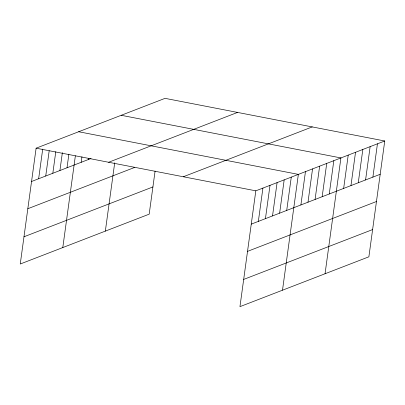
<?xml version="1.0" encoding="UTF-8"?>
<svg xmlns="http://www.w3.org/2000/svg" width="405" height="405" viewBox="0 0 405 405"><rect width="100%" height="100%" fill="white"/><g stroke="black" fill="none" stroke-linecap="round" stroke-linejoin="round"><path stroke-width="0.61" d="M384.75 140.991L255.818 190.831L239.952 306.651L368.884 256.81L384.75 140.991L165.048 98.349L36.116 148.19L20.25 264.009L149.182 214.169L155.085 171.077M38.647 178.752L42.702 149.146M45.735 176.008L49.197 150.726M52.827 173.269L55.784 151.683M59.92 170.525L62.37 152.639M67.012 167.786L68.87 154.219M62.795 247.561L75.37 155.793M81.192 162.304L81.952 156.75M88.285 159.56L88.452 158.33M105.346 231.113L114.701 162.83M258.349 221.393L262.911 188.092M265.437 218.649L270.003 185.348M272.53 215.911L277.091 182.609M279.622 213.167L284.183 179.866M286.715 210.428L291.276 177.127M282.503 290.203L298.363 174.383L78.661 131.741M300.895 204.945L305.456 171.644M307.987 202.201L312.549 168.9M315.08 199.462L319.641 166.161M322.167 196.719L326.729 163.417M329.26 193.98L333.821 160.679M325.048 273.755L340.914 157.935L121.211 115.293M343.658 188.416L348.219 155.11M350.963 185.591L355.524 152.29M358.268 182.766L362.829 149.465M365.578 179.941L370.14 146.64M372.883 177.117L377.445 143.815M31.555 181.491L91.009 158.507M108.616 162.263L237.548 112.418M27.823 208.722L134.835 167.356M23.981 236.778L152.913 186.938M183.318 176.757L312.25 126.917M251.257 224.132L380.189 174.292M247.526 251.363L376.458 201.523M243.683 279.42L372.615 229.579M36.116 148.19L255.818 190.831"/></g></svg>
